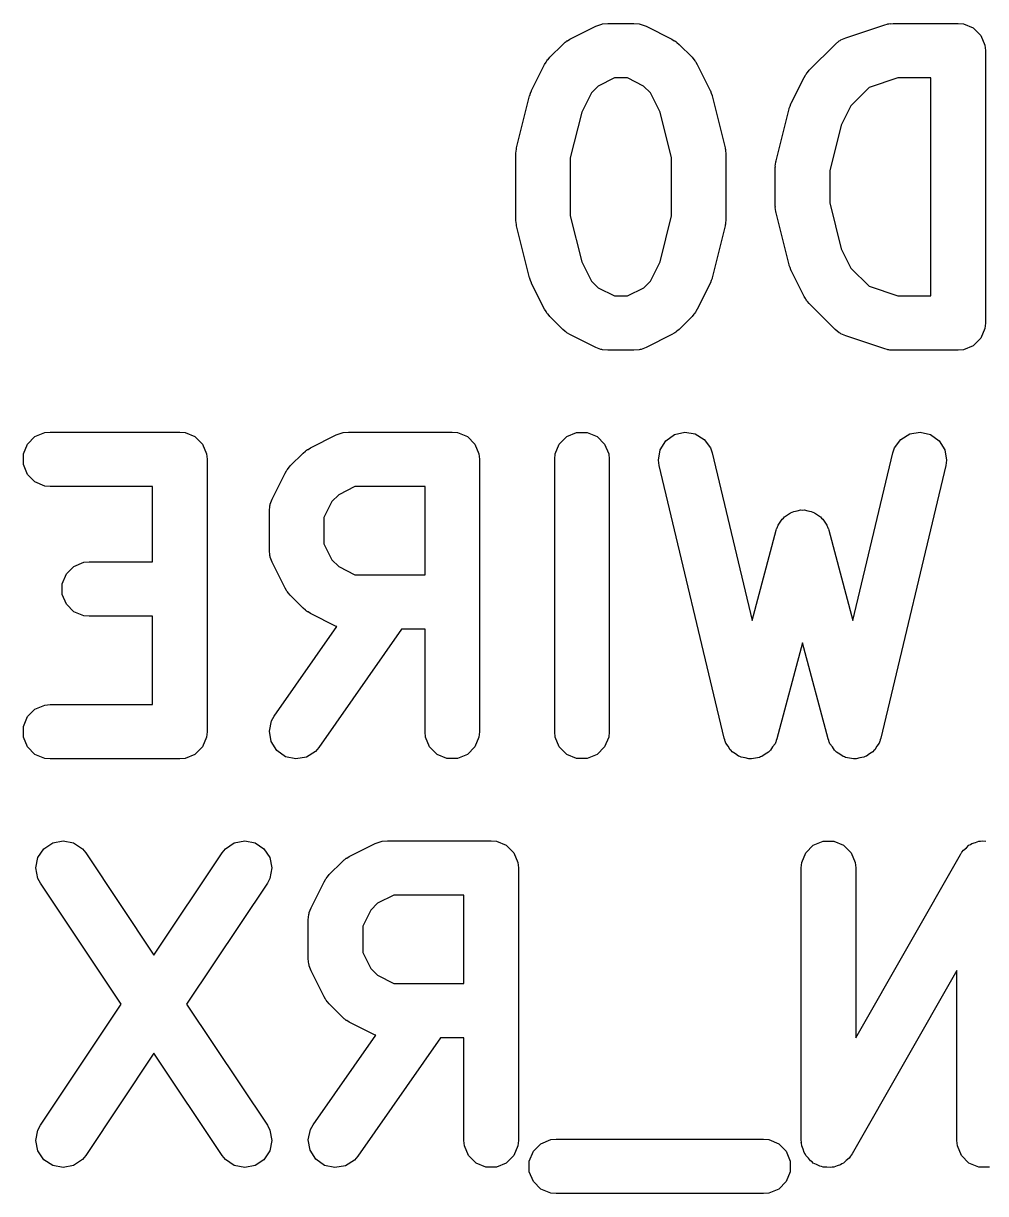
# Model space of a CAD drawing. Extents: x 89 to 178, y -115 to -57.
# Drawn here: x 154.895 to 157.721, y -88.918 to -85.482 of the extents above; entities that cross this region are included whole.
import ezdxf

# ---------------------------------------------------------------- set-up
doc = ezdxf.new("R2010")
doc.units = 0
doc.layers.add('BLACK', color=7, linetype='CONTINUOUS')

msp = doc.modelspace()

# ---------------------------------------------------------------- linework, layer by layer
at = {"layer": 'BLACK', "linetype": 'CONTINUOUS'}
for p, q in [((156.499434, -85.528316), (156.575625, -85.490221)), ((156.575625, -85.490221), (156.590272, -85.484616)), ((156.590272, -85.484616), (156.593138, -85.484412)), ((156.593138, -85.484412), (156.595795, -85.483312)), ((156.595795, -85.483312), (156.611402, -85.481775)), ((156.611402, -85.481775), (156.687592, -85.481775)), ((156.687592, -85.481775), (156.703199, -85.483312)), ((156.703199, -85.483312), (156.705855, -85.484412)), ((156.705855, -85.484412), (156.708722, -85.484616)), ((156.708722, -85.484616), (156.723369, -85.490221)), ((156.723369, -85.490221), (156.79956, -85.528316)), ((157.309913, -85.523975), (157.424199, -85.48588)), ((157.424199, -85.48588), (157.431938, -85.48412)), ((157.431938, -85.48412), (157.43389, -85.483312)), ((157.43389, -85.483312), (157.436718, -85.483033)), ((157.436718, -85.483033), (157.439491, -85.482403)), ((157.439491, -85.482403), (157.441599, -85.482552)), ((157.441599, -85.482552), (157.449497, -85.481775)), ((157.449497, -85.481775), (157.639973, -85.481775)), ((157.639973, -85.481775), (157.65558, -85.483312)), ((157.65558, -85.483312), (157.684419, -85.495257)), ((157.295593, -85.530369), (157.309913, -85.523975)), ((157.684419, -85.495257), (157.706491, -85.517329)), ((157.706491, -85.517329), (157.718436, -85.546168)), ((156.440547, -85.581396), (156.478642, -85.543302)), ((156.478642, -85.543302), (156.484776, -85.538267)), ((156.484776, -85.538267), (156.486162, -85.53667)), ((156.486162, -85.53667), (156.48857, -85.535154)), ((156.48857, -85.535154), (156.490765, -85.533353)), ((156.490765, -85.533353), (156.492715, -85.532545)), ((156.492715, -85.532545), (156.499434, -85.528316)), ((156.79956, -85.528316), (156.806274, -85.532542)), ((156.806274, -85.532542), (156.808229, -85.533352)), ((156.808229, -85.533352), (156.810428, -85.535157)), ((156.810428, -85.535157), (156.812832, -85.53667)), ((156.812832, -85.53667), (156.814214, -85.538264)), ((156.814214, -85.538264), (156.820352, -85.543301)), ((156.820352, -85.543301), (156.858446, -85.581396)), ((157.202452, -85.619491), (157.278643, -85.543301)), ((157.278643, -85.543301), (157.290765, -85.533352)), ((157.290765, -85.533352), (157.293422, -85.532251)), ((157.293422, -85.532251), (157.295593, -85.530369)), ((157.718436, -85.546168), (157.719973, -85.561775)), ((156.425562, -85.602188), (156.429788, -85.595473)), ((156.429788, -85.595473), (156.430598, -85.593519)), ((156.430598, -85.593519), (156.432403, -85.591319)), ((156.432403, -85.591319), (156.433916, -85.588916)), ((156.433916, -85.588916), (156.43551, -85.587533)), ((156.43551, -85.587533), (156.440547, -85.581396)), ((156.858446, -85.581396), (156.86348, -85.58753)), ((156.86348, -85.58753), (156.865078, -85.588916)), ((156.865078, -85.588916), (156.866593, -85.591324)), ((156.866593, -85.591324), (156.868395, -85.593519)), ((156.868395, -85.593519), (156.869202, -85.595469)), ((156.869202, -85.595469), (156.873432, -85.602188)), ((157.719973, -85.561775), (157.719973, -86.361775)), ((156.387467, -85.678379), (156.425562, -85.602188)), ((156.873432, -85.602188), (156.911527, -85.678379)), ((157.192503, -85.631614), (157.194308, -85.629414)), ((157.194308, -85.629414), (157.195821, -85.627011)), ((157.195821, -85.627011), (157.197415, -85.625628)), ((157.197415, -85.625628), (157.202452, -85.619491)), ((156.630287, -85.641775), (156.5826, -85.665617)), ((156.668707, -85.641775), (156.630287, -85.641775)), ((156.716392, -85.665617), (156.668707, -85.641775)), ((157.149372, -85.716474), (157.187467, -85.640283)), ((157.187467, -85.640283), (157.191693, -85.633568)), ((157.191693, -85.633568), (157.192503, -85.631614)), ((157.46248, -85.641775), (157.378425, -85.669792)), ((157.559973, -85.641775), (157.46248, -85.641775)), ((157.559973, -86.281775), (157.559973, -85.641775)), ((156.343315, -85.847134), (156.38141, -85.694753)), ((156.38141, -85.694753), (156.381821, -85.693602)), ((156.381821, -85.693602), (156.381862, -85.693026)), ((156.381862, -85.693026), (156.384346, -85.686533)), ((156.384346, -85.686533), (156.386686, -85.679985)), ((156.386686, -85.679985), (156.38703, -85.67952)), ((156.38703, -85.67952), (156.387467, -85.678379)), ((156.562863, -85.685355), (156.534503, -85.742075)), ((156.5826, -85.665617), (156.562863, -85.685355)), ((156.73613, -85.685354), (156.716392, -85.665617)), ((156.764492, -85.742078), (156.73613, -85.685354)), ((156.911527, -85.678379), (156.911963, -85.67952)), ((156.911963, -85.67952), (156.912308, -85.679985)), ((156.912308, -85.679985), (156.914647, -85.686533)), ((156.914647, -85.686533), (156.917132, -85.693026)), ((156.917132, -85.693026), (156.917172, -85.693602)), ((156.917172, -85.693602), (156.917584, -85.694753)), ((156.917584, -85.694753), (156.95568, -85.847134)), ((157.378425, -85.669792), (157.324768, -85.72345)), ((157.105219, -85.885229), (157.143315, -85.732848)), ((157.143315, -85.732848), (157.143726, -85.731697)), ((157.143726, -85.731697), (157.143767, -85.731121)), ((157.143767, -85.731121), (157.146251, -85.724628)), ((157.146251, -85.724628), (157.148591, -85.71808)), ((157.148591, -85.71808), (157.148935, -85.717615)), ((157.148935, -85.717615), (157.149372, -85.716474)), ((157.324768, -85.72345), (157.296406, -85.780173)), ((156.534503, -85.742075), (156.500926, -85.876384)), ((156.798069, -85.876384), (156.764492, -85.742078)), ((157.296406, -85.780173), (157.26283, -85.914479)), ((156.340926, -85.866537), (156.341193, -85.863816)), ((156.340926, -86.057013), (156.340926, -85.866537)), ((156.34102, -85.862648), (156.341884, -85.856803)), ((156.341193, -85.863816), (156.34102, -85.862648)), ((156.341884, -85.856803), (156.342463, -85.85093)), ((156.342463, -85.85093), (156.342914, -85.849839)), ((156.342914, -85.849839), (156.343315, -85.847134)), ((156.95568, -85.847134), (156.95608, -85.849839)), ((156.95608, -85.849839), (156.956532, -85.85093)), ((156.956532, -85.85093), (156.95711, -85.856803)), ((156.95711, -85.856803), (156.957975, -85.862648)), ((156.957975, -85.862648), (156.957801, -85.863816)), ((156.957801, -85.863816), (156.958069, -85.866537)), ((156.958069, -85.866537), (156.958069, -86.057013)), ((156.500926, -85.876384), (156.500926, -86.047165)), ((156.798069, -86.047165), (156.798069, -85.876384)), ((157.10283, -85.904632), (157.103097, -85.901911)), ((157.10283, -86.018918), (157.10283, -85.904632)), ((157.102924, -85.900743), (157.103788, -85.894898)), ((157.103097, -85.901911), (157.102924, -85.900743)), ((157.103788, -85.894898), (157.104367, -85.889025)), ((157.104367, -85.889025), (157.104818, -85.887934)), ((157.104818, -85.887934), (157.105219, -85.885229)), ((157.26283, -85.914479), (157.26283, -86.00907)), ((157.103097, -86.021638), (157.10283, -86.018918)), ((157.102924, -86.022807), (157.103097, -86.021638)), ((157.103788, -86.028651), (157.102924, -86.022807)), ((157.104367, -86.034525), (157.103788, -86.028651)), ((157.104818, -86.035615), (157.104367, -86.034525)), ((157.105219, -86.038321), (157.104818, -86.035615)), ((157.143315, -86.190702), (157.105219, -86.038321)), ((157.26283, -86.00907), (157.296406, -86.143375)), ((156.341193, -86.059733), (156.340926, -86.057013)), ((156.34102, -86.060902), (156.341193, -86.059733)), ((156.341884, -86.066746), (156.34102, -86.060902)), ((156.342463, -86.07262), (156.341884, -86.066746)), ((156.342914, -86.07371), (156.342463, -86.07262)), ((156.343315, -86.076416), (156.342914, -86.07371)), ((156.38141, -86.228797), (156.343315, -86.076416)), ((156.500926, -86.047165), (156.534503, -86.181473)), ((156.764492, -86.18147), (156.798069, -86.047165)), ((156.95568, -86.076416), (156.917584, -86.228797)), ((156.95608, -86.07371), (156.95568, -86.076416)), ((156.956532, -86.07262), (156.95608, -86.07371)), ((156.95711, -86.066746), (156.956532, -86.07262)), ((156.957975, -86.060902), (156.95711, -86.066746)), ((156.958069, -86.057013), (156.957801, -86.059733)), ((156.957801, -86.059733), (156.957975, -86.060902)), ((157.296406, -86.143375), (157.324769, -86.2001)), ((156.534503, -86.181473), (156.562864, -86.238195)), ((156.736129, -86.238195), (156.764492, -86.18147)), ((157.143726, -86.191852), (157.143315, -86.190702)), ((157.143767, -86.192429), (157.143726, -86.191852)), ((157.146251, -86.198921), (157.143767, -86.192429)), ((157.148591, -86.20547), (157.146251, -86.198921)), ((157.148935, -86.205934), (157.148591, -86.20547)), ((157.149372, -86.207076), (157.148935, -86.205934)), ((157.187467, -86.283266), (157.149372, -86.207076)), ((157.324769, -86.2001), (157.378425, -86.253757)), ((156.381821, -86.229947), (156.38141, -86.228797)), ((156.381862, -86.230524), (156.381821, -86.229947)), ((156.384346, -86.237016), (156.381862, -86.230524)), ((156.386686, -86.243565), (156.384346, -86.237016)), ((156.38703, -86.244029), (156.386686, -86.243565)), ((156.387467, -86.245171), (156.38703, -86.244029)), ((156.425562, -86.321361), (156.387467, -86.245171)), ((156.562864, -86.238195), (156.5826, -86.257932)), ((156.716393, -86.257932), (156.736129, -86.238195)), ((156.911527, -86.245171), (156.873432, -86.321361)), ((156.911963, -86.244029), (156.911527, -86.245171)), ((156.912308, -86.243565), (156.911963, -86.244029)), ((156.914647, -86.237016), (156.912308, -86.243565)), ((156.917132, -86.230524), (156.914647, -86.237016)), ((156.917172, -86.229947), (156.917132, -86.230524)), ((156.917584, -86.228797), (156.917172, -86.229947)), ((156.5826, -86.257932), (156.630287, -86.281775)), ((156.630287, -86.281775), (156.668707, -86.281775)), ((156.668707, -86.281775), (156.716393, -86.257932)), ((157.378425, -86.253757), (157.46248, -86.281775)), ((157.46248, -86.281775), (157.559973, -86.281775)), ((157.191694, -86.289982), (157.187467, -86.283266)), ((157.192503, -86.291934), (157.191694, -86.289982)), ((157.194305, -86.29413), (157.192503, -86.291934)), ((157.195821, -86.296538), (157.194305, -86.29413)), ((157.197418, -86.297923), (157.195821, -86.296538)), ((157.202452, -86.304057), (157.197418, -86.297923)), ((157.278642, -86.380248), (157.202452, -86.304057)), ((156.429789, -86.328077), (156.425562, -86.321361)), ((156.430598, -86.330029), (156.429789, -86.328077)), ((156.4324, -86.332225), (156.430598, -86.330029)), ((156.433916, -86.334633), (156.4324, -86.332225)), ((156.435513, -86.336018), (156.433916, -86.334633)), ((156.440547, -86.342152), (156.435513, -86.336018)), ((156.478642, -86.380248), (156.440547, -86.342152)), ((156.858447, -86.342152), (156.820352, -86.380248)), ((156.86348, -86.336018), (156.858447, -86.342152)), ((156.865078, -86.334633), (156.86348, -86.336018)), ((156.866593, -86.332225), (156.865078, -86.334633)), ((156.868396, -86.330029), (156.866593, -86.332225)), ((156.869204, -86.328077), (156.868396, -86.330029)), ((156.873432, -86.321361), (156.869204, -86.328077)), ((156.484777, -86.385283), (156.478642, -86.380248)), ((156.486162, -86.38688), (156.484777, -86.385283)), ((156.814216, -86.385283), (156.812832, -86.38688)), ((156.820352, -86.380248), (156.814216, -86.385283)), ((157.290765, -86.390197), (157.278642, -86.380248)), ((157.718436, -86.377382), (157.706491, -86.406221)), ((157.719973, -86.361775), (157.718436, -86.377382)), ((156.488566, -86.388393), (156.486162, -86.38688)), ((156.490764, -86.390197), (156.488566, -86.388393)), ((156.492716, -86.391005), (156.490764, -86.390197)), ((156.499434, -86.395234), (156.492716, -86.391005)), ((156.575625, -86.433329), (156.499434, -86.395234)), ((156.79956, -86.395234), (156.723369, -86.433329)), ((156.806277, -86.391005), (156.79956, -86.395234)), ((156.80823, -86.390197), (156.806277, -86.391005)), ((156.810427, -86.388393), (156.80823, -86.390197)), ((156.812832, -86.38688), (156.810427, -86.388393)), ((157.29342, -86.391297), (157.290765, -86.390197)), ((157.295593, -86.393181), (157.29342, -86.391297)), ((157.309913, -86.399575), (157.295593, -86.393181)), ((157.424199, -86.43767), (157.309913, -86.399575)), ((157.706491, -86.406221), (157.684419, -86.428293)), ((156.590272, -86.438934), (156.575625, -86.433329)), ((156.593138, -86.439137), (156.590272, -86.438934)), ((156.595795, -86.440238), (156.593138, -86.439137)), ((156.611402, -86.441775), (156.595795, -86.440238)), ((156.687592, -86.441775), (156.611402, -86.441775)), ((156.703199, -86.440238), (156.687592, -86.441775)), ((156.705855, -86.439137), (156.703199, -86.440238)), ((156.708722, -86.438934), (156.705855, -86.439137)), ((156.723369, -86.433329), (156.708722, -86.438934)), ((157.431938, -86.439429), (157.424199, -86.43767)), ((157.43389, -86.440238), (157.431938, -86.439429)), ((157.436718, -86.440516), (157.43389, -86.440238)), ((157.439491, -86.441147), (157.436718, -86.440516)), ((157.441599, -86.440997), (157.439491, -86.441147)), ((157.449497, -86.441775), (157.441599, -86.440997)), ((157.639973, -86.441775), (157.449497, -86.441775)), ((157.65558, -86.440238), (157.639973, -86.441775)), ((157.684419, -86.428293), (157.65558, -86.440238)), ((154.928861, -86.695257), (154.9577, -86.683312)), ((154.9577, -86.683312), (154.973307, -86.681775)), ((154.973307, -86.681775), (155.354259, -86.681775)), ((155.354259, -86.681775), (155.369866, -86.683312)), ((155.369866, -86.683312), (155.398705, -86.695257)), ((155.73753, -86.728316), (155.81372, -86.690221)), ((155.81372, -86.690221), (155.828367, -86.684616)), ((155.828367, -86.684616), (155.831233, -86.684412)), ((155.831233, -86.684412), (155.83389, -86.683312)), ((155.83389, -86.683312), (155.849497, -86.681775)), ((155.849497, -86.681775), (156.154259, -86.681775)), ((156.154259, -86.681775), (156.169866, -86.683312)), ((156.169866, -86.683312), (156.198705, -86.695257)), ((156.490765, -86.695257), (156.519604, -86.683312)), ((156.519604, -86.683312), (156.550818, -86.683312)), ((156.550818, -86.683312), (156.579657, -86.695257)), ((156.78133, -86.70736), (156.806618, -86.689061)), ((156.806618, -86.689061), (156.836983, -86.681831)), ((156.836983, -86.681831), (156.867804, -86.686771)), ((156.867804, -86.686771), (156.894389, -86.703131)), ((157.471273, -86.703131), (157.497858, -86.686771)), ((157.497858, -86.686771), (157.528679, -86.681831)), ((157.528679, -86.681831), (157.559044, -86.689061)), ((157.559044, -86.689061), (157.584332, -86.707361)), ((154.894844, -86.746168), (154.906789, -86.717329)), ((154.906789, -86.717329), (154.928861, -86.695257)), ((155.398705, -86.695257), (155.420777, -86.717329)), ((155.420777, -86.717329), (155.432722, -86.746168)), ((155.730811, -86.732545), (155.73753, -86.728316)), ((156.198705, -86.695257), (156.220777, -86.717329)), ((156.220777, -86.717329), (156.232722, -86.746168)), ((156.456748, -86.746168), (156.468693, -86.717329)), ((156.468693, -86.717329), (156.490765, -86.695257)), ((156.579657, -86.695257), (156.601729, -86.717329)), ((156.601729, -86.717329), (156.613674, -86.746168)), ((156.76497, -86.733945), (156.78133, -86.70736)), ((156.894389, -86.703131), (156.912688, -86.728419)), ((156.912688, -86.728419), (156.917799, -86.743245)), ((157.447863, -86.743245), (157.452974, -86.728419)), ((157.452974, -86.728419), (157.471273, -86.703131)), ((157.584332, -86.707361), (157.600692, -86.733945)), ((154.894844, -86.777382), (154.894844, -86.746168)), ((155.432722, -86.746168), (155.434259, -86.761775)), ((155.434259, -86.761775), (155.434259, -87.561775)), ((155.678643, -86.781396), (155.716738, -86.743302)), ((155.716738, -86.743302), (155.722872, -86.738267)), ((155.722872, -86.738267), (155.724258, -86.73667)), ((155.724258, -86.73667), (155.726666, -86.735154)), ((155.726666, -86.735154), (155.728861, -86.733353)), ((155.728861, -86.733353), (155.730811, -86.732545)), ((156.232722, -86.746168), (156.234259, -86.761775)), ((156.234259, -86.761775), (156.234259, -87.561775)), ((156.455211, -86.761775), (156.456748, -86.746168)), ((156.455211, -87.561775), (156.455211, -86.761775)), ((156.613674, -86.746168), (156.615211, -86.761775)), ((156.615211, -86.761775), (156.615211, -87.561775)), ((156.76003, -86.764766), (156.76497, -86.733945)), ((156.917799, -86.743245), (157.03484, -87.234824)), ((157.33082, -87.234823), (157.447863, -86.743245)), ((157.600692, -86.733945), (157.605632, -86.764766)), ((154.906789, -86.806221), (154.894844, -86.777382)), ((155.663658, -86.802188), (155.667884, -86.795473)), ((155.667884, -86.795473), (155.668694, -86.793519)), ((155.668694, -86.793519), (155.670499, -86.791319)), ((155.670499, -86.791319), (155.672012, -86.788916)), ((155.672012, -86.788916), (155.673606, -86.787533)), ((155.673606, -86.787533), (155.678643, -86.781396)), ((156.762149, -86.780305), (156.76003, -86.764766)), ((156.952625, -87.580305), (156.762149, -86.780305)), ((157.603512, -86.780305), (157.413037, -87.580305)), ((157.605632, -86.764766), (157.603512, -86.780305)), ((154.928861, -86.828293), (154.906789, -86.806221)), ((154.9577, -86.840238), (154.928861, -86.828293)), ((155.625562, -86.878379), (155.663658, -86.802188)), ((154.973307, -86.841775), (154.9577, -86.840238)), ((155.274259, -86.841775), (154.973307, -86.841775)), ((155.274259, -87.062727), (155.274259, -86.841775)), ((155.820696, -86.865617), (155.800959, -86.885354)), ((155.868382, -86.841775), (155.820696, -86.865617)), ((156.074259, -86.841775), (155.868382, -86.841775)), ((156.074259, -87.100822), (156.074259, -86.841775)), ((155.617116, -86.914156), (155.618653, -86.898549)), ((155.618653, -86.898549), (155.619753, -86.895892)), ((155.619753, -86.895892), (155.619957, -86.893025)), ((155.619957, -86.893025), (155.625562, -86.878379)), ((155.800959, -86.885354), (155.777116, -86.933041)), ((155.617116, -87.028441), (155.617116, -86.914156)), ((155.777116, -86.933041), (155.777116, -87.009555)), ((157.122747, -86.937526), (157.12686, -86.934377)), ((157.12686, -86.934377), (157.130011, -86.930261)), ((157.130011, -86.930261), (157.139156, -86.924966)), ((157.139156, -86.924966), (157.147534, -86.918554)), ((157.147534, -86.918554), (157.152535, -86.91722)), ((157.152535, -86.91722), (157.157025, -86.914621)), ((157.157025, -86.914621), (157.167498, -86.913229)), ((157.167498, -86.913229), (157.177694, -86.910511)), ((157.177694, -86.910511), (157.18283, -86.911193)), ((157.18283, -86.911193), (157.187968, -86.910511)), ((157.187968, -86.910511), (157.19817, -86.913231)), ((157.19817, -86.913231), (157.208637, -86.914622)), ((157.208637, -86.914622), (157.21312, -86.917217)), ((157.21312, -86.917217), (157.218128, -86.918553)), ((157.218128, -86.918553), (157.226515, -86.924973)), ((157.226515, -86.924973), (157.235651, -86.930262)), ((157.235651, -86.930262), (157.238798, -86.934374)), ((157.238798, -86.934374), (157.242916, -86.937526)), ((157.03484, -87.234824), (157.105532, -86.969733)), ((157.105532, -86.969733), (157.106902, -86.966078)), ((157.106902, -86.966078), (157.107107, -86.96454)), ((157.107107, -86.96454), (157.108164, -86.962713)), ((157.108164, -86.962713), (157.111039, -86.955049)), ((157.111039, -86.955049), (157.117455, -86.946664)), ((157.117455, -86.946664), (157.122747, -86.937526)), ((157.242916, -86.937526), (157.24821, -86.94667)), ((157.24821, -86.94667), (157.254623, -86.955049)), ((157.254623, -86.955049), (157.257496, -86.96271)), ((157.257496, -86.96271), (157.258555, -86.964539)), ((157.258555, -86.964539), (157.258759, -86.966078)), ((157.258759, -86.966078), (157.26013, -86.969733)), ((157.26013, -86.969733), (157.33082, -87.234823)), ((155.618653, -87.044048), (155.617116, -87.028441)), ((155.777116, -87.009555), (155.800959, -87.057242)), ((155.043147, -87.076209), (155.071986, -87.064264)), ((155.071986, -87.064264), (155.087593, -87.062727)), ((155.087593, -87.062727), (155.274259, -87.062727)), ((155.619753, -87.046704), (155.618653, -87.044048)), ((155.619957, -87.049572), (155.619753, -87.046704)), ((155.625562, -87.064218), (155.619957, -87.049572)), ((155.663658, -87.140409), (155.625562, -87.064218)), ((155.800959, -87.057242), (155.820696, -87.076979)), ((155.00913, -87.12712), (155.021075, -87.098281)), ((155.021075, -87.098281), (155.043147, -87.076209)), ((155.820696, -87.076979), (155.868382, -87.100822)), ((155.868382, -87.100822), (156.074259, -87.100822)), ((155.00913, -87.158334), (155.00913, -87.12712)), ((155.667884, -87.147123), (155.663658, -87.140409)), ((155.021075, -87.187173), (155.00913, -87.158334)), ((155.668694, -87.149078), (155.667884, -87.147123)), ((155.670499, -87.151277), (155.668694, -87.149078)), ((155.672012, -87.153681), (155.670499, -87.151277)), ((155.673606, -87.155063), (155.672012, -87.153681)), ((155.678643, -87.161201), (155.673606, -87.155063)), ((155.716738, -87.199295), (155.678643, -87.161201)), ((155.043147, -87.209245), (155.021075, -87.187173)), ((155.071986, -87.22119), (155.043147, -87.209245)), ((155.722872, -87.204329), (155.716738, -87.199295)), ((155.724258, -87.205927), (155.722872, -87.204329)), ((155.726666, -87.207442), (155.724258, -87.205927)), ((155.728861, -87.209244), (155.726666, -87.207442)), ((155.730811, -87.210051), (155.728861, -87.209244)), ((155.73753, -87.214281), (155.730811, -87.210051)), ((155.087593, -87.222727), (155.071986, -87.22119)), ((155.274259, -87.222727), (155.087593, -87.222727)), ((155.274259, -87.481775), (155.274259, -87.222727)), ((155.81372, -87.252376), (155.73753, -87.214281)), ((155.631577, -87.515898), (155.815551, -87.253076)), ((156.005435, -87.260822), (155.762655, -87.607652)), ((155.815551, -87.253076), (155.81372, -87.252376)), ((156.074259, -87.260822), (156.005435, -87.260822)), ((156.074259, -87.561775), (156.074259, -87.260822)), ((157.182831, -87.30083), (157.107749, -87.582388)), ((157.257913, -87.582388), (157.182831, -87.30083)), ((154.928861, -87.495257), (154.9577, -87.483312)), ((154.9577, -87.483312), (154.973307, -87.481775)), ((154.973307, -87.481775), (155.274259, -87.481775)), ((154.894844, -87.546168), (154.906789, -87.517329)), ((154.906789, -87.517329), (154.928861, -87.495257)), ((155.623887, -87.529565), (155.631577, -87.515898)), ((154.894844, -87.577382), (154.894844, -87.546168)), ((155.617134, -87.560041), (155.623887, -87.529565)), ((154.906789, -87.606221), (154.894844, -87.577382)), ((155.432722, -87.577382), (155.420777, -87.606221)), ((155.434259, -87.561775), (155.432722, -87.577382)), ((155.622559, -87.590781), (155.617134, -87.560041)), ((156.075796, -87.577382), (156.074259, -87.561775)), ((156.087741, -87.606221), (156.075796, -87.577382)), ((156.232722, -87.577382), (156.220777, -87.606221)), ((156.234259, -87.561775), (156.232722, -87.577382)), ((156.456748, -87.577382), (156.455211, -87.561775)), ((156.468693, -87.606221), (156.456748, -87.577382)), ((156.613674, -87.577382), (156.601729, -87.606221)), ((156.615211, -87.561775), (156.613674, -87.577382)), ((156.95447, -87.585658), (156.952625, -87.580305)), ((156.954726, -87.587581), (156.95447, -87.585658)), ((156.955732, -87.589319), (156.954726, -87.587581)), ((157.105761, -87.587688), (157.105454, -87.589605)), ((157.107749, -87.582388), (157.105761, -87.587688)), ((157.2599, -87.587688), (157.257913, -87.582388)), ((157.260208, -87.589605), (157.2599, -87.587688)), ((157.410936, -87.587582), (157.409928, -87.589322)), ((157.411191, -87.585658), (157.410936, -87.587582)), ((157.413037, -87.580305), (157.411191, -87.585658)), ((154.928861, -87.628293), (154.906789, -87.606221)), ((155.420777, -87.606221), (155.398705, -87.628293)), ((155.639335, -87.617104), (155.622559, -87.590781)), ((155.664906, -87.635004), (155.639335, -87.617104)), ((155.752445, -87.619556), (155.726122, -87.636332)), ((155.762655, -87.607652), (155.752445, -87.619556)), ((156.109813, -87.628293), (156.087741, -87.606221)), ((156.220777, -87.606221), (156.198705, -87.628293)), ((156.490765, -87.628293), (156.468693, -87.606221)), ((156.601729, -87.606221), (156.579657, -87.628293)), ((156.957736, -87.595131), (156.955732, -87.589319)), ((156.964544, -87.604539), (156.957736, -87.595131)), ((156.970366, -87.614595), (156.964544, -87.604539)), ((156.973626, -87.61709), (156.970366, -87.614595)), ((156.976035, -87.620419), (156.973626, -87.61709)), ((156.985933, -87.62651), (156.976035, -87.620419)), ((157.08327, -87.621859), (157.073212, -87.627681)), ((157.085767, -87.618596), (157.08327, -87.621859)), ((157.089094, -87.616189), (157.085767, -87.618596)), ((157.095183, -87.606294), (157.089094, -87.616189)), ((157.102242, -87.597072), (157.095183, -87.606294)), ((157.1044, -87.591317), (157.102242, -87.597072)), ((157.105454, -87.589605), (157.1044, -87.591317)), ((157.261261, -87.591317), (157.260208, -87.589605)), ((157.26342, -87.597072), (157.261261, -87.591317)), ((157.270477, -87.606293), (157.26342, -87.597072)), ((157.276568, -87.61619), (157.270477, -87.606293)), ((157.279894, -87.618597), (157.276568, -87.61619)), ((157.282392, -87.62186), (157.279894, -87.618597)), ((157.292453, -87.627685), (157.282392, -87.62186)), ((157.389627, -87.620419), (157.379734, -87.626506)), ((157.392034, -87.617092), (157.389627, -87.620419)), ((157.395297, -87.614595), (157.392034, -87.617092)), ((157.401121, -87.604534), (157.395297, -87.614595)), ((157.407926, -87.595131), (157.401121, -87.604534)), ((157.409928, -87.589322), (157.407926, -87.595131)), ((154.9577, -87.640238), (154.928861, -87.628293)), ((154.973307, -87.641775), (154.9577, -87.640238)), ((155.354259, -87.641775), (154.973307, -87.641775)), ((155.369866, -87.640238), (155.354259, -87.641775)), ((155.398705, -87.628293), (155.369866, -87.640238)), ((155.695382, -87.641757), (155.664906, -87.635004)), ((155.726122, -87.636332), (155.695382, -87.641757)), ((156.138652, -87.640238), (156.109813, -87.628293)), ((156.169866, -87.640238), (156.138652, -87.640238)), ((156.198705, -87.628293), (156.169866, -87.640238)), ((156.519604, -87.640238), (156.490765, -87.628293)), ((156.550818, -87.640238), (156.519604, -87.640238)), ((156.579657, -87.628293), (156.550818, -87.640238)), ((156.995153, -87.633567), (156.985933, -87.62651)), ((156.999119, -87.634624), (156.995153, -87.633567)), ((157.00262, -87.636779), (156.999119, -87.634624)), ((157.014093, -87.638617), (157.00262, -87.636779)), ((157.025313, -87.64161), (157.014093, -87.638617)), ((157.029385, -87.641068), (157.025313, -87.64161)), ((157.033441, -87.641719), (157.029385, -87.641068)), ((157.044737, -87.639029), (157.033441, -87.641719)), ((157.056256, -87.637499), (157.044737, -87.639029)), ((157.059812, -87.635439), (157.056256, -87.637499)), ((157.063806, -87.634489), (157.059812, -87.635439)), ((157.073212, -87.627681), (157.063806, -87.634489)), ((157.301856, -87.634489), (157.292453, -87.627685)), ((157.305846, -87.635439), (157.301856, -87.634489)), ((157.309406, -87.6375), (157.305846, -87.635439)), ((157.32093, -87.63903), (157.309406, -87.6375)), ((157.332221, -87.641719), (157.32093, -87.63903)), ((157.336276, -87.641069), (157.332221, -87.641719)), ((157.340349, -87.64161), (157.336276, -87.641069)), ((157.351572, -87.638617), (157.340349, -87.64161)), ((157.363042, -87.636779), (157.351572, -87.638617)), ((157.36654, -87.634626), (157.363042, -87.636779)), ((157.370509, -87.633568), (157.36654, -87.634626)), ((157.379734, -87.626506), (157.370509, -87.633568)), ((154.954893, -87.905147), (154.980864, -87.887833)), ((154.980864, -87.887833), (155.011486, -87.881774)), ((155.011486, -87.881774), (155.042094, -87.887896)), ((155.042094, -87.887896), (155.06803, -87.905266)), ((155.488108, -87.905265), (155.514044, -87.887896)), ((155.514044, -87.887896), (155.544652, -87.881774)), ((155.544652, -87.881774), (155.575274, -87.887832)), ((155.575274, -87.887832), (155.601245, -87.905147)), ((155.851816, -87.928316), (155.928006, -87.890221)), ((155.928006, -87.890221), (155.942653, -87.884616)), ((155.942653, -87.884616), (155.945519, -87.884412)), ((155.945519, -87.884412), (155.948176, -87.883312)), ((155.948176, -87.883312), (155.963783, -87.881775)), ((155.963783, -87.881775), (156.268545, -87.881775)), ((156.268545, -87.881775), (156.284152, -87.883312)), ((156.284152, -87.883312), (156.312991, -87.895257)), ((156.312991, -87.895257), (156.335063, -87.917329)), ((157.192503, -87.917329), (157.214575, -87.895257)), ((157.214575, -87.895257), (157.243414, -87.883312)), ((157.243414, -87.883312), (157.274628, -87.883312)), ((157.274628, -87.883312), (157.303467, -87.895257)), ((157.303467, -87.895257), (157.325539, -87.917329)), ((157.664191, -87.902783), (157.671718, -87.895257)), ((157.671718, -87.895257), (157.67643, -87.893305)), ((157.67643, -87.893305), (157.680462, -87.890183)), ((157.680462, -87.890183), (157.690727, -87.887383)), ((157.690727, -87.887383), (157.700557, -87.883312)), ((157.700557, -87.883312), (157.705655, -87.883312)), ((157.705655, -87.883312), (157.710576, -87.88197)), ((157.710576, -87.88197), (157.721131, -87.883312)), ((154.931401, -87.961691), (154.937523, -87.931083)), ((154.937523, -87.931083), (154.954893, -87.905147)), ((155.06803, -87.905266), (155.077966, -87.917399)), ((155.077966, -87.917399), (155.278069, -88.217553)), ((155.278069, -88.217553), (155.478172, -87.917399)), ((155.478172, -87.917399), (155.488108, -87.905265)), ((155.601245, -87.905147), (155.618615, -87.931083)), ((155.618615, -87.931083), (155.624737, -87.961691)), ((155.845097, -87.932545), (155.851816, -87.928316)), ((156.335063, -87.917329), (156.347008, -87.946168)), ((157.180558, -87.946168), (157.192503, -87.917329)), ((157.325539, -87.917329), (157.337484, -87.946168)), ((157.339021, -88.46053), (157.646705, -87.922084)), ((157.646705, -87.922084), (157.649037, -87.918797)), ((157.649037, -87.918797), (157.649646, -87.917329)), ((157.649646, -87.917329), (157.651141, -87.915833)), ((157.651141, -87.915833), (157.655782, -87.909296)), ((157.655782, -87.909296), (157.664191, -87.902783)), ((154.93746, -87.992313), (154.931401, -87.961691)), ((155.624737, -87.961691), (155.618679, -87.992312)), ((155.792929, -87.981396), (155.831024, -87.943302)), ((155.831024, -87.943302), (155.837158, -87.938267)), ((155.837158, -87.938267), (155.838544, -87.93667)), ((155.838544, -87.93667), (155.840952, -87.935154)), ((155.840952, -87.935154), (155.843147, -87.933353)), ((155.843147, -87.933353), (155.845097, -87.932545)), ((156.347008, -87.946168), (156.348545, -87.961775)), ((156.348545, -87.961775), (156.348545, -88.761775)), ((157.179021, -87.961775), (157.180558, -87.946168)), ((157.179021, -88.761775), (157.179021, -87.961775)), ((157.337484, -87.946168), (157.339021, -87.961775)), ((157.339021, -87.961775), (157.339021, -88.46053)), ((154.944838, -88.006151), (154.93746, -87.992313)), ((155.618679, -87.992312), (155.6113, -88.006151)), ((155.777944, -88.002188), (155.78217, -87.995473)), ((155.78217, -87.995473), (155.78298, -87.993519)), ((155.78298, -87.993519), (155.784785, -87.991319)), ((155.784785, -87.991319), (155.786298, -87.988916)), ((155.786298, -87.988916), (155.787892, -87.987533)), ((155.787892, -87.987533), (155.792929, -87.981396)), ((155.18192, -88.361775), (154.944838, -88.006151)), ((155.6113, -88.006151), (155.374217, -88.361775)), ((155.739848, -88.078379), (155.777944, -88.002188)), ((155.934982, -88.065617), (155.915245, -88.085354)), ((155.982668, -88.041775), (155.934982, -88.065617)), ((156.188545, -88.041775), (155.982668, -88.041775)), ((156.188545, -88.300822), (156.188545, -88.041775)), ((155.731402, -88.114156), (155.732939, -88.098549)), ((155.732939, -88.098549), (155.734039, -88.095892)), ((155.734039, -88.095892), (155.734243, -88.093025)), ((155.734243, -88.093025), (155.739848, -88.078379)), ((155.915245, -88.085354), (155.891402, -88.133041)), ((155.731402, -88.228441), (155.731402, -88.114156)), ((155.891402, -88.133041), (155.891402, -88.209555)), ((155.732939, -88.244048), (155.731402, -88.228441)), ((155.891402, -88.209555), (155.915245, -88.257242)), ((155.734039, -88.246704), (155.732939, -88.244048)), ((155.734243, -88.249572), (155.734039, -88.246704)), ((155.739848, -88.264218), (155.734243, -88.249572)), ((155.777944, -88.340409), (155.739848, -88.264218)), ((155.915245, -88.257242), (155.934982, -88.276979)), ((157.636164, -88.263019), (157.32848, -88.801466)), ((157.636164, -88.761775), (157.636164, -88.263019)), ((155.934982, -88.276979), (155.982668, -88.300822)), ((155.982668, -88.300822), (156.188545, -88.300822)), ((155.78217, -88.347123), (155.777944, -88.340409)), ((154.944838, -88.717399), (155.18192, -88.361775)), ((155.374217, -88.361775), (155.6113, -88.717399)), ((155.78298, -88.349078), (155.78217, -88.347123)), ((155.784785, -88.351277), (155.78298, -88.349078)), ((155.786298, -88.353681), (155.784785, -88.351277)), ((155.787892, -88.355063), (155.786298, -88.353681)), ((155.792929, -88.361201), (155.787892, -88.355063)), ((155.831024, -88.399295), (155.792929, -88.361201)), ((155.837158, -88.404329), (155.831024, -88.399295)), ((155.838544, -88.405927), (155.837158, -88.404329)), ((155.840952, -88.407442), (155.838544, -88.405927)), ((155.843147, -88.409244), (155.840952, -88.407442)), ((155.845097, -88.410051), (155.843147, -88.409244)), ((155.851816, -88.414281), (155.845097, -88.410051)), ((155.928006, -88.452376), (155.851816, -88.414281)), ((155.745863, -88.715898), (155.929837, -88.453076)), ((156.119721, -88.460822), (155.876941, -88.807652)), ((155.929837, -88.453076), (155.928006, -88.452376)), ((156.188545, -88.460822), (156.119721, -88.460822)), ((156.188545, -88.761775), (156.188545, -88.460822)), ((155.278069, -88.505996), (155.077966, -88.806151)), ((155.478172, -88.806151), (155.278069, -88.505996)), ((154.93746, -88.731237), (154.944838, -88.717399)), ((155.6113, -88.717399), (155.618679, -88.731238)), ((155.738173, -88.729565), (155.745863, -88.715898)), ((154.931401, -88.761859), (154.93746, -88.731237)), ((155.618679, -88.731238), (155.624737, -88.761859)), ((155.73142, -88.760041), (155.738173, -88.729565)), ((154.937523, -88.792467), (154.931401, -88.761859)), ((155.624737, -88.761859), (155.618615, -88.792467)), ((155.736845, -88.790781), (155.73142, -88.760041)), ((155.753621, -88.817104), (155.736845, -88.790781)), ((156.190082, -88.777382), (156.188545, -88.761775)), ((156.202027, -88.806221), (156.190082, -88.777382)), ((156.347008, -88.777382), (156.335063, -88.806221)), ((156.348545, -88.761775), (156.347008, -88.777382)), ((156.392504, -88.793519), (156.414576, -88.771447)), ((156.414576, -88.771447), (156.443415, -88.759502)), ((156.443415, -88.759502), (156.459022, -88.757965)), ((156.459022, -88.757965), (157.068546, -88.757965)), ((157.068546, -88.757965), (157.084153, -88.759502)), ((157.084153, -88.759502), (157.112992, -88.771447)), ((157.112992, -88.771447), (157.135064, -88.793519)), ((157.179416, -88.765788), (157.179021, -88.761775)), ((157.179216, -88.767363), (157.179416, -88.765788)), ((157.179772, -88.769402), (157.179216, -88.767363)), ((157.180558, -88.777382), (157.179772, -88.769402)), ((157.184629, -88.787211), (157.180558, -88.777382)), ((157.187429, -88.797477), (157.184629, -88.787211)), ((157.637701, -88.777382), (157.636164, -88.761775)), ((157.649646, -88.806221), (157.637701, -88.777382)), ((154.954893, -88.818403), (154.937523, -88.792467)), ((154.980864, -88.835717), (154.954893, -88.818403)), ((155.06803, -88.818284), (155.042094, -88.835654)), ((155.077966, -88.806151), (155.06803, -88.818284)), ((155.488108, -88.818285), (155.478172, -88.806151)), ((155.514044, -88.835654), (155.488108, -88.818285)), ((155.601245, -88.818403), (155.575274, -88.835718)), ((155.618615, -88.792467), (155.601245, -88.818403)), ((155.779192, -88.835004), (155.753621, -88.817104)), ((155.866731, -88.819556), (155.840408, -88.836332)), ((155.876941, -88.807652), (155.866731, -88.819556)), ((156.224099, -88.828293), (156.202027, -88.806221)), ((156.335063, -88.806221), (156.312991, -88.828293)), ((156.380559, -88.822358), (156.392504, -88.793519)), ((156.380559, -88.853572), (156.380559, -88.822358)), ((157.135064, -88.793519), (157.147009, -88.822358)), ((157.147009, -88.822358), (157.147009, -88.853572)), ((157.190551, -88.801508), (157.187429, -88.797477)), ((157.192503, -88.806221), (157.190551, -88.801508)), ((157.200029, -88.813747), (157.192503, -88.806221)), ((157.206542, -88.822157), (157.200029, -88.813747)), ((157.210968, -88.824686), (157.206542, -88.822157)), ((157.214575, -88.828293), (157.210968, -88.824686)), ((157.310993, -88.820766), (157.303467, -88.828293)), ((157.319403, -88.814254), (157.310993, -88.820766)), ((157.324043, -88.807716), (157.319403, -88.814254)), ((157.325539, -88.806221), (157.324043, -88.807716)), ((157.326147, -88.804752), (157.325539, -88.806221)), ((157.32848, -88.801466), (157.326147, -88.804752)), ((157.671718, -88.828293), (157.649646, -88.806221)), ((155.011486, -88.841776), (154.980864, -88.835717)), ((155.042094, -88.835654), (155.011486, -88.841776)), ((155.544652, -88.841776), (155.514044, -88.835654)), ((155.575274, -88.835718), (155.544652, -88.841776)), ((155.809668, -88.841757), (155.779192, -88.835004)), ((155.840408, -88.836332), (155.809668, -88.841757)), ((156.252938, -88.840238), (156.224099, -88.828293)), ((156.284152, -88.840238), (156.252938, -88.840238)), ((156.312991, -88.828293), (156.284152, -88.840238)), ((156.392504, -88.882411), (156.380559, -88.853572)), ((157.147009, -88.853572), (157.135064, -88.882411)), ((157.224406, -88.832365), (157.214575, -88.828293)), ((157.233643, -88.837643), (157.224406, -88.832365)), ((157.238701, -88.838286), (157.233643, -88.837643)), ((157.243414, -88.840238), (157.238701, -88.838286)), ((157.254054, -88.840238), (157.243414, -88.840238)), ((157.264609, -88.84158), (157.254054, -88.840238)), ((157.26953, -88.840238), (157.264609, -88.84158)), ((157.274628, -88.840238), (157.26953, -88.840238)), ((157.284457, -88.836166), (157.274628, -88.840238)), ((157.294723, -88.833367), (157.284457, -88.836166)), ((157.298754, -88.830244), (157.294723, -88.833367)), ((157.303467, -88.828293), (157.298754, -88.830244)), ((157.700557, -88.840238), (157.671718, -88.828293)), ((157.731771, -88.840238), (157.700557, -88.840238)), ((156.414576, -88.904483), (156.392504, -88.882411)), ((157.135064, -88.882411), (157.112992, -88.904483)), ((156.443415, -88.916428), (156.414576, -88.904483)), ((156.459022, -88.917965), (156.443415, -88.916428)), ((157.068546, -88.917965), (156.459022, -88.917965)), ((157.084153, -88.916428), (157.068546, -88.917965)), ((157.112992, -88.904483), (157.084153, -88.916428))]:
    msp.add_line(p, q, dxfattribs=at)

doc.saveas('drawing.dxf')
